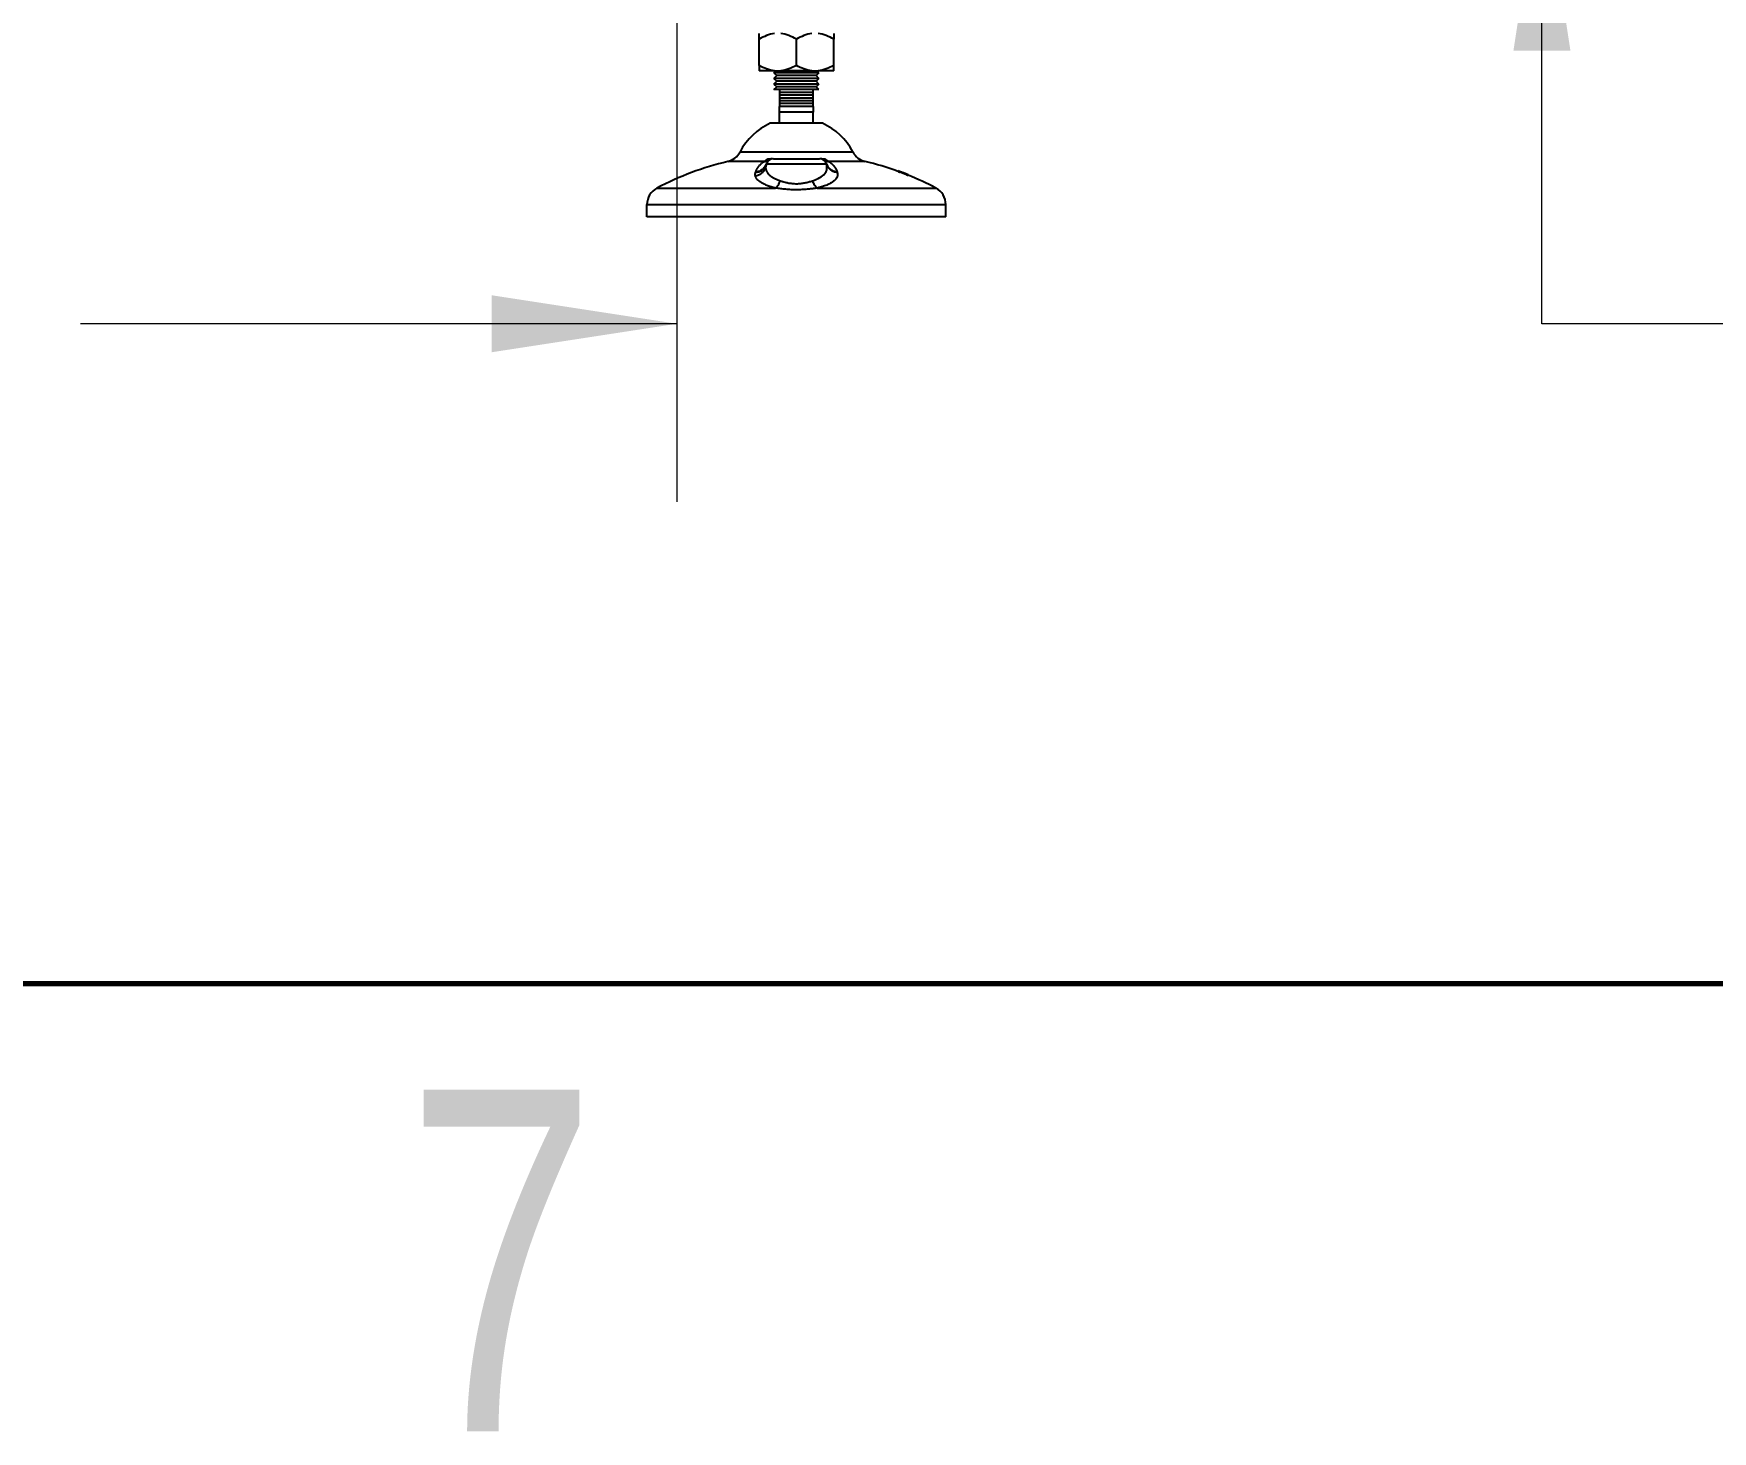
# Model space of a CAD drawing. Header units: millimetres. Extents: x 2 to 418, y 2 to 295.
# Drawn here: x 76.59 to 106.55, y 2.02 to 26.96 of the extents above; entities that cross this region are included whole.
import ezdxf

# ---------------------------------------------------------------- set-up
doc = ezdxf.new("R2010")
doc.units = ezdxf.units.MM
doc.styles.add('SLDTEXTSTYLE0', font='TXT', dxfattribs={"width": 0.75})
doc.dimstyles.new('SLDDIMSTYLE0', dxfattribs={"dimtxt": 3.175, "dimasz": 3.302, "dimexe": 0, "dimexo": 0.0625, "dimgap": 0.79375, "dimtad": 0, "dimtih": 1, "dimtoh": 1, "dimlfac": 15, "dimrnd": 1e-09, "dimzin": 4, "dimdsep": 46, "dimtxsty": 'SLDTEXTSTYLE0', "dimsah": 1, "dimcen": 0.09, "dimadec": 0, "dimazin": 1, "dimtfac": 1, "dimtmove": 0, "dimatfit": 0, "dimfxl": 0, "dimfrac": 2, "dimtolj": 1, "dimtzin": 12, "dimarcsym": 0})
doc.dimstyles.new('SLDDIMSTYLE1', dxfattribs={"dimtxt": 3.175, "dimasz": 3.302, "dimexe": 0, "dimexo": 0.0625, "dimgap": 0.79375, "dimtad": 0, "dimtih": 1, "dimtoh": 1, "dimlfac": 15, "dimrnd": 1e-09, "dimzin": 4, "dimdsep": 46, "dimtxsty": 'SLDTEXTSTYLE0', "dimsah": 1, "dimcen": 0.09, "dimadec": 0, "dimazin": 1, "dimtfac": 1, "dimtofl": 0, "dimtmove": 0, "dimatfit": 3, "dimfxl": 0, "dimfrac": 2, "dimtolj": 1, "dimtzin": 12, "dimarcsym": 0})

# ---------------------------------------------------------------- blocks, each defined once
blk = doc.blocks.new('_D_3')
at = {"color": 7, "linetype": 'Continuous', "lineweight": 0}
for p, q in [((52.471, 27.353), (52.471, 18.604)), ((88.071, 27.353), (88.071, 18.604)), ((52.471, 21.779), (64.523, 21.779)), ((88.071, 21.779), (77.426, 21.779))]:
    blk.add_line(p, q, dxfattribs=at)
at = {"color": 7, "linetype": 'Continuous', "lineweight": 18}
for points in [[(52.471, 21.779), (55.773, 21.271), (55.773, 22.287)], [(88.071, 21.779), (84.769, 22.287), (84.769, 21.271)]]:
    blk.add_solid(points, dxfattribs=at)
at = {"color": 7, "linetype": 'Continuous', "lineweight": 18, "insert": (64.523, 23.352), "char_height": 3.175, "attachment_point": 1, "style": 'SLDTEXTSTYLE0'}
blk.add_mtext('534.00', dxfattribs=at)
blk = doc.blocks.new('_D_5')
at = {"color": 7, "linetype": 'Continuous', "lineweight": 0}
for p, q in [((103.509, 33.956), (103.509, 40.306)), ((89.341, 33.956), (106.684, 33.956)), ((89.341, 29.956), (106.684, 29.956)), ((103.509, 21.779), (103.509, 29.956)), ((109.859, 21.779), (103.509, 21.779))]:
    blk.add_line(p, q, dxfattribs=at)
at = {"color": 7, "linetype": 'Continuous', "lineweight": 18}
for points in [[(103.509, 33.956), (104.017, 37.258), (103.001, 37.258)], [(103.509, 29.956), (103.001, 26.654), (104.017, 26.654)]]:
    blk.add_solid(points, dxfattribs=at)
at = {"color": 7, "linetype": 'Continuous', "lineweight": 18, "insert": (109.859, 23.352), "char_height": 3.175, "attachment_point": 1, "style": 'SLDTEXTSTYLE0'}
blk.add_mtext('60.00', dxfattribs=at)

msp = doc.modelspace()

# ---------------------------------------------------------------- linework, layer by layer
at = {"color": 7, "linetype": 'Continuous', "lineweight": 25}
for p, q in [((89.53767, 26.38924), (89.53767, 26.8559)), ((90.20434, 26.38924), (90.20434, 26.8559)), ((90.871, 26.38924), (90.871, 26.8559)), ((89.81496, 26.28924), (89.53767, 26.28924)), ((89.80434, 26.2559), (89.83767, 26.28924)), ((90.60434, 26.2559), (89.80434, 26.2559)), ((89.80434, 26.2559), (89.85434, 26.2059)), ((89.80434, 26.1559), (89.85434, 26.2059)), ((89.80434, 26.1559), (89.85434, 26.1059)), ((90.60434, 26.1559), (89.80434, 26.1559)), ((89.80434, 26.0559), (89.85434, 26.1059)), ((89.81496, 26.28924), (89.92705, 26.28924)), ((90.55434, 26.2059), (89.85434, 26.2059)), ((90.55434, 26.1059), (89.85434, 26.1059)), ((90.48162, 26.28924), (89.92705, 26.28924)), ((90.48162, 26.28924), (90.59371, 26.28924)), ((90.60434, 26.2559), (90.55434, 26.2059)), ((90.60434, 26.1559), (90.55434, 26.2059)), ((90.60434, 26.1559), (90.55434, 26.1059)), ((90.60434, 26.0559), (90.55434, 26.1059)), ((90.60434, 26.2559), (90.571, 26.28924)), ((90.871, 26.28924), (90.59371, 26.28924)), ((90.60434, 26.0559), (89.80434, 26.0559)), ((89.80434, 26.0559), (89.85434, 26.0059)), ((89.80434, 25.9559), (89.85434, 26.0059)), ((89.90434, 25.9559), (89.80434, 25.9559)), ((90.55434, 26.0059), (89.85434, 26.0059)), ((90.50434, 25.9559), (89.90434, 25.9559)), ((90.50434, 25.9059), (89.90434, 25.9059)), ((90.50434, 25.8559), (89.90434, 25.8559)), ((90.50434, 25.8059), (89.90434, 25.8059)), ((90.60434, 25.9559), (90.50434, 25.9559)), ((90.60434, 26.0559), (90.55434, 26.0059)), ((90.60434, 25.9559), (90.55434, 26.0059)), ((90.50434, 25.7559), (89.90434, 25.7559)), ((90.50434, 25.7059), (89.90434, 25.7059)), ((90.50434, 25.65593), (89.90434, 25.65593)), ((90.50434, 25.5559), (89.90434, 25.5559)), ((89.90434, 25.3559), (89.90434, 25.5559)), ((90.50434, 25.3559), (90.50434, 25.5559)), ((90.671, 25.3559), (89.73767, 25.3559)), ((89.62546, 24.6731), (88.97853, 24.6731)), ((89.19792, 24.84424), (91.21075, 24.84424)), ((89.66161, 24.61236), (89.65237, 24.59241)), ((89.66363, 24.61889), (89.66261, 24.61131)), ((89.66837, 24.63265), (89.66363, 24.61889)), ((89.66837, 24.63265), (90.7403, 24.63265)), ((89.79444, 24.72257), (90.61423, 24.72257)), ((90.74504, 24.61889), (90.7403, 24.63265)), ((90.74757, 24.57819), (90.74504, 24.61889)), ((90.75766, 24.59474), (90.74504, 24.61889)), ((91.43014, 24.6731), (90.78321, 24.6731)), ((89.47493, 24.47638), (89.47946, 24.48956)), ((90.92921, 24.48956), (90.93375, 24.47638)), ((92.01816, 24.50237), (92.01816, 24.50506)), ((92.01816, 24.50237), (92.01816, 24.49528)), ((92.04799, 24.48342), (92.04799, 24.49053)), ((92.05445, 24.49097), (92.05445, 24.48973)), ((92.06068, 24.48755), (92.06068, 24.48792)), ((92.09046, 24.4756), (92.09046, 24.47919)), ((92.1259, 24.46603), (92.1259, 24.46483)), ((92.12961, 24.46062), (92.12961, 24.46129)), ((92.12962, 24.46109), (92.12962, 24.46062)), ((92.14171, 24.4564), (92.1417, 24.45657)), ((92.14171, 24.4564), (92.14171, 24.45592)), ((92.15248, 24.45441), (92.15248, 24.4543)), ((92.15588, 24.45086), (92.15588, 24.45038)), ((92.15855, 24.45132), (92.15855, 24.45103)), ((92.16191, 24.45079), (92.16191, 24.45378)), ((92.16523, 24.44945), (92.16523, 24.44925)), ((92.16525, 24.44937), (92.16525, 24.44925)), ((92.16827, 24.44459), (92.16827, 24.43742)), ((92.17375, 24.44598), (92.17375, 24.44585)), ((92.17379, 24.44563), (92.17379, 24.44501)), ((92.17389, 24.44374), (92.17389, 24.44327)), ((92.1981, 24.43638), (92.1981, 24.43366)), ((92.1981, 24.42647), (92.1981, 24.43366)), ((87.71545, 24.19952), (89.8332, 24.19952)), ((90.57547, 24.19952), (92.69322, 24.19952)), ((87.53767, 23.68924), (87.53767, 23.90471)), ((87.53767, 23.90471), (92.871, 23.90471)), ((92.871, 23.68924), (87.53767, 23.68924)), ((92.871, 23.68924), (92.871, 23.90471))]:
    msp.add_line(p, q, dxfattribs=at)
at = {"color": 8, "linetype": 'Continuous', "lineweight": 25}
for p, q in [((89.66261, 24.61131), (89.65548, 24.55831)), ((92.06594, 24.48566), (92.06594, 24.48484)), ((92.0831, 24.47959), (92.0831, 24.47919)), ((92.08613, 24.47768), (92.08613, 24.47721)), ((92.13467, 24.4599), (92.13467, 24.45953)), ((92.15587, 24.45038), (92.15587, 24.45112))]:
    msp.add_line(p, q, dxfattribs=at)
at = {"color": 7, "linetype": 'Continuous', "lineweight": 70}
msp.add_line((410, 10), (10, 10), dxfattribs=at)
at = {"color": 7, "linetype": 'Continuous', "lineweight": 25}
for centre, radius, start, end in [((90.20434, 24.32311), 1.13333, 114.315739, 152.624647), ((90.20434, 24.32311), 1.13333, 27.375353, 65.684261), ((90.20434, 19.48255), 5.33333, 103.287577, 117.818139), ((88.90192, 24.99751), 0.33333, 283.287577, 332.624647), ((89.45948, 24.69303), 0.2172, 274.078589, 340.041945), ((89.79444, 24.58924), 0.13333, 90, 161), ((90.61423, 24.58924), 0.13333, 19, 90), ((91.50675, 24.99751), 0.33333, 207.375353, 256.712423), ((90.20434, 19.48255), 5.33333, 70.117463, 76.712423), ((90.20434, 19.48255), 5.34, 69.865168, 70.14333), ((90.20433, 19.48255), 5.33999, 69.690686, 69.86513), ((92.04234, 24.49607), 0.000221, 0.796548, 33.612035), ((90.20438, 19.48255), 5.33988, 69.690344, 69.864805), ((90.45881, 20.25722), 4.52461, 69.000816, 69.510162), ((92.0176, 24.49394), 0.02507, 3.097707, 3.739413), ((90.37924, 20.0448), 4.75119, 69.223933, 69.506604), ((90.43583, 20.01613), 4.75834, 69.983453, 70.264037), ((91.97672, 24.49193), 0.066, 2.292439, 2.630844), ((90.53277, 20.24713), 4.50783, 69.922736, 70.430479), ((90.20434, 19.48255), 5.33657, 68.406795, 69.78918), ((90.20434, 19.48255), 5.3299, 68.378409, 69.762778), ((90.20434, 19.48255), 5.33999, 69.183419, 69.690739), ((92.05778, 24.49056), 0.000011, 37.517232, 66.665805), ((90.20434, 19.48255), 5.34, 68.076798, 69.690738), ((92.05703, 24.49033), 0.000803, 8.796426, 14.275549), ((90.20436, 19.48255), 5.33995, 69.183264, 69.690547), ((92.05732, 24.48892), 0.00329, 6.299772, 8.558076), ((91.97813, 24.48408), 0.08263, 2.400196, 2.66303), ((90.20443, 19.48255), 5.33914, 69.179796, 69.431358), ((90.20446, 19.48255), 5.33885, 69.178749, 69.430278), ((92.07021, 24.47992), 0.01196, 4.628458, 5.671096), ((91.93152, 24.47365), 0.15079, 1.90331, 2.086081), ((92.10196, 24.4739), 0.000113, 10.991268, 33.556395), ((92.06301, 24.47076), 0.03921, 2.899914, 3.348787), ((92.11347, 24.46909), 0.000769, 9.324825, 15.593448), ((90.34443, 19.83499), 4.96073, 68.748332, 69.098848), ((90.33023, 19.83509), 4.96566, 68.206712, 68.944796), ((92.08456, 24.46638), 0.0298, 3.507686, 4.075581), ((90.20444, 19.48255), 5.33921, 68.531308, 69.040898), ((90.20445, 19.48255), 5.33894, 68.354022, 69.039677), ((91.9899, 24.46196), 0.12456, 2.078552, 2.436977), ((90.20452, 19.48255), 5.33733, 68.34713, 69.033022), ((92.04627, 24.45657), 0.08347, 3.107018, 3.245304), ((90.20448, 19.48255), 5.33779, 68.719942, 68.85913), ((90.2992, 19.74327), 5.06255, 68.526102, 68.749351), ((90.29947, 19.71304), 5.09065, 68.653839, 68.875219), ((92.15152, 24.45427), 0.000972, 7.843952, 10.877298), ((92.04919, 24.44648), 0.10678, 2.349502, 2.491324), ((90.2045, 19.48255), 5.33778, 68.349017, 68.556831), ((90.2044, 19.48255), 5.33954, 68.356424, 68.532501), ((92.14042, 24.45018), 0.01817, 3.600509, 4.695582), ((92.16447, 24.44924), 0.000786, 9.222308, 15.798508), ((90.30102, 19.71681), 5.08657, 68.397344, 68.500319), ((90.29816, 19.7406), 5.06542, 68.267505, 68.371036), ((92.17072, 24.44548), 0.00307, 6.767364, 9.36613), ((92.14836, 24.44376), 0.0255, 2.768097, 4.210505), ((92.02308, 24.43827), 0.15091, 1.89766, 2.080799), ((90.20434, 19.48255), 5.33333, 62.181861, 68.047971), ((87.871, 23.90471), 0.33333, 117.818139, 180), ((92.53767, 23.90471), 0.33333, 0, 62.181861)]:
    msp.add_arc(centre, radius, start, end, dxfattribs=at)
for points, knots in [([(89.81496, 26.9559), (89.76603, 26.95045), (89.71874, 26.93809), (89.62652, 26.90348), (89.58143, 26.88117), (89.53767, 26.8559)], [0, 0, 0, 0, 0.5, 0.5, 1, 1, 1, 1]), ([(89.53767, 26.8559), (89.53767, 26.88123), (89.53767, 26.90337), (89.53767, 26.93797), (89.53767, 26.95041), (89.53767, 26.9559)], [0, 0, 0, 0, 0.5, 0.5, 1, 1, 1, 1]), ([(90.20434, 26.8559), (90.16046, 26.88123), (90.11573, 26.90337), (90.02364, 26.93797), (89.97628, 26.95041), (89.92705, 26.9559)], [0, 0, 0, 0, 0.5, 0.5, 1, 1, 1, 1]), ([(90.48162, 26.9559), (90.4327, 26.95045), (90.38541, 26.93809), (90.29319, 26.90348), (90.2481, 26.88117), (90.20434, 26.8559)], [0, 0, 0, 0, 0.5, 0.5, 1, 1, 1, 1]), ([(90.871, 26.8559), (90.82713, 26.88123), (90.78239, 26.90337), (90.69031, 26.93797), (90.64295, 26.95041), (90.59371, 26.9559)], [0, 0, 0, 0, 0.5, 0.5, 1, 1, 1, 1]), ([(90.871, 26.9559), (90.871, 26.95045), (90.871, 26.93809), (90.871, 26.90348), (90.871, 26.88117), (90.871, 26.8559)], [0, 0, 0, 0, 0.5, 0.5, 1, 1, 1, 1]), ([(89.81496, 26.28924), (89.76603, 26.2947), (89.71874, 26.30706), (89.62652, 26.34166), (89.58143, 26.36397), (89.53767, 26.38924)], [0, 0, 0, 0, 0.5, 0.5, 1, 1, 1, 1]), ([(89.53767, 26.38924), (89.53767, 26.36391), (89.53767, 26.34178), (89.53767, 26.30717), (89.53767, 26.29473), (89.53767, 26.28924)], [0, 0, 0, 0, 0.5, 0.5, 1, 1, 1, 1]), ([(90.20434, 26.38924), (90.16046, 26.36391), (90.11573, 26.34178), (90.02364, 26.30717), (89.97628, 26.29473), (89.92705, 26.28924)], [0, 0, 0, 0, 0.5, 0.5, 1, 1, 1, 1]), ([(90.48162, 26.28924), (90.4327, 26.2947), (90.38541, 26.30706), (90.29319, 26.34166), (90.2481, 26.36397), (90.20434, 26.38924)], [0, 0, 0, 0, 0.5, 0.5, 1, 1, 1, 1]), ([(90.871, 26.38924), (90.82713, 26.36391), (90.78239, 26.34178), (90.69031, 26.30717), (90.64295, 26.29473), (90.59371, 26.28924)], [0, 0, 0, 0, 0.5, 0.5, 1, 1, 1, 1]), ([(90.871, 26.28924), (90.871, 26.2947), (90.871, 26.30706), (90.871, 26.34166), (90.871, 26.36397), (90.871, 26.38924)], [0, 0, 0, 0, 0.5, 0.5, 1, 1, 1, 1]), ([(89.47946, 24.48956), (89.48108, 24.49408), (89.48431, 24.50312), (89.4898, 24.51633), (89.49578, 24.52929), (89.50227, 24.54196), (89.50928, 24.55434), (89.5168, 24.56645), (89.52485, 24.57828), (89.5364, 24.59388), (89.55207, 24.61251), (89.57123, 24.6318), (89.58976, 24.64785), (89.60692, 24.66105), (89.61942, 24.66917), (89.62546, 24.6731)], [0, 0, 0, 0, 0.062905977, 0.125674236, 0.188313524, 0.250832697, 0.313240715, 0.37554663, 0.437759581, 0.499888784, 0.627239897, 0.749300526, 0.838403674, 0.921946569, 1, 1, 1, 1]), ([(89.47946, 24.48956), (89.49982, 24.49144), (89.5414, 24.50061), (89.59885, 24.53195), (89.64366, 24.57806), (89.66207, 24.61434), (89.66837, 24.63265)], [-0.0000061, -0.0000061, -0.0000061, -0.0000061, 0.24998628, 0.49999086, 0.74999543, 0.99999843, 0.99999843, 0.99999843, 0.99999843]), ([(89.62546, 24.6731), (89.62747, 24.67421), (89.63146, 24.67641), (89.63768, 24.68037), (89.644, 24.68473), (89.65041, 24.68953), (89.6569, 24.69471), (89.66346, 24.70025), (89.67007, 24.70609), (89.67457, 24.71027), (89.6768, 24.71234)], [0, 0, 0, 0, 0.1318578, 0.26160607, 0.38932112, 0.51507811, 0.63895125, 0.76101402, 0.88133938, 1, 1, 1, 1]), ([(89.62546, 24.6731), (89.64286, 24.67355), (89.66027, 24.67625), (89.69354, 24.68614), (89.70938, 24.69331), (89.72378, 24.70231)], [0, 0, 0, 0, 0.5, 0.5, 1, 1, 1, 1]), ([(89.72378, 24.70231), (89.70938, 24.69331), (89.69354, 24.68614), (89.66027, 24.67625), (89.64286, 24.67355), (89.62546, 24.6731)], [0, 0, 0, 0, 0.5, 0.5, 1, 1, 1, 1]), ([(89.77889, 24.72258), (89.77834, 24.72257), (89.77708, 24.72256), (89.77419, 24.72244), (89.76839, 24.72198), (89.75956, 24.72086), (89.74829, 24.71908), (89.73595, 24.71705), (89.72256, 24.71513), (89.70852, 24.71363), (89.69334, 24.71258), (89.68258, 24.71243), (89.6768, 24.71234)], [0, 0, 0, 0, 0.027337305, 0.06268844, 0.125259595, 0.250154071, 0.374660271, 0.499429661, 0.624645678, 0.749709673, 0.865482552, 1, 1, 1, 1]), ([(90.73187, 24.71234), (90.72886, 24.71237), (90.72303, 24.71241), (90.71484, 24.71272), (90.70741, 24.71314), (90.69733, 24.71392), (90.6856, 24.71524), (90.67235, 24.7171), (90.66037, 24.71908), (90.6491, 24.72086), (90.64027, 24.72198), (90.63447, 24.72244), (90.63158, 24.72256), (90.63033, 24.72257), (90.62978, 24.72258)], [0, 0, 0, 0, 0.06969599, 0.13474742, 0.19514036, 0.25088676, 0.3871564, 0.50049587, 0.62550932, 0.75011609, 0.87486964, 0.93738116, 0.9726893, 1, 1, 1, 1]), ([(90.78321, 24.6731), (90.76581, 24.67355), (90.7484, 24.67625), (90.71513, 24.68614), (90.69929, 24.69331), (90.68489, 24.70231)], [0, 0, 0, 0, 0.5, 0.5, 1, 1, 1, 1]), ([(90.68489, 24.70231), (90.69929, 24.69331), (90.71513, 24.68614), (90.7484, 24.67625), (90.76581, 24.67355), (90.78321, 24.6731)], [0, 0, 0, 0, 0.5, 0.5, 1, 1, 1, 1]), ([(90.73187, 24.71234), (90.73442, 24.70998), (90.73957, 24.7052), (90.74711, 24.69861), (90.75458, 24.69241), (90.76196, 24.68671), (90.76921, 24.68154), (90.77635, 24.6769), (90.78091, 24.67437), (90.78321, 24.6731)], [0, 0, 0, 0, 0.13574668, 0.27368115, 0.41391198, 0.55654831, 0.70170034, 0.84947972, 1, 1, 1, 1]), ([(90.7403, 24.63265), (90.7466, 24.61434), (90.76501, 24.57806), (90.80983, 24.53195), (90.86727, 24.50061), (90.90885, 24.49144), (90.92921, 24.48956)], [0, 0, 0, 0, 0.250003001, 0.500007573, 0.750012145, 0.999998429, 0.999998429, 0.999998429, 0.999998429]), ([(90.78321, 24.6731), (90.78683, 24.67079), (90.79421, 24.66607), (90.80472, 24.65863), (90.81511, 24.65074), (90.82532, 24.64234), (90.83941, 24.6298), (90.85661, 24.61252), (90.87539, 24.59016), (90.89215, 24.56657), (90.90665, 24.54205), (90.91924, 24.51648), (90.92588, 24.49854), (90.92921, 24.48956)], [0, 0, 0, 0, 0.04617847, 0.09432223, 0.1444485, 0.19657253, 0.25070788, 0.37276423, 0.50012112, 0.62445881, 0.7491696, 0.87432624, 1, 1, 1, 1]), ([(89.4719, 24.41833), (89.47131, 24.4211), (89.47014, 24.42665), (89.46924, 24.43496), (89.46897, 24.44326), (89.4694, 24.45156), (89.47052, 24.45984), (89.47229, 24.46813), (89.47404, 24.47362), (89.47492, 24.47638)], [0, 0, 0, 0, 0.14261681, 0.28512839, 0.42764506, 0.57027817, 0.7131399, 0.8563429, 1, 1, 1, 1]), ([(89.4719, 24.41833), (89.49112, 24.42139), (89.51066, 24.42684), (89.54837, 24.44273), (89.5665, 24.45317), (89.5993, 24.47818), (89.61395, 24.49273), (89.6384, 24.52424), (89.64821, 24.54117), (89.65548, 24.55831)], [0, 0, 0, 0, 0.25, 0.25, 0.5, 0.5, 0.75, 0.75, 1, 1, 1, 1]), ([(89.8332, 24.19952), (89.82676, 24.20104), (89.81389, 24.20406), (89.79508, 24.20888), (89.77664, 24.21389), (89.75861, 24.21912), (89.74097, 24.22456), (89.72373, 24.23021), (89.70688, 24.23609), (89.6746, 24.24802), (89.62979, 24.2672), (89.57913, 24.29484), (89.53731, 24.32423), (89.5106, 24.34974), (89.494, 24.37058), (89.48406, 24.38635), (89.47639, 24.40228), (89.4734, 24.41297), (89.4719, 24.41833)], [0, 0, 0, 0, 0.03103019, 0.0620745, 0.09316612, 0.12433804, 0.15562292, 0.18705301, 0.2186601, 0.25047541, 0.37442055, 0.50038859, 0.62445424, 0.74992022, 0.81220144, 0.87452156, 0.93706049, 1, 1, 1, 1]), ([(89.65548, 24.55831), (89.65569, 24.55593), (89.65623, 24.54986), (89.65805, 24.53878), (89.66182, 24.52385), (89.66781, 24.50787), (89.67903, 24.48528), (89.69696, 24.45938), (89.72707, 24.42837), (89.76323, 24.40028), (89.80052, 24.37789), (89.83322, 24.36163), (89.86003, 24.34995), (89.88752, 24.33931), (89.90677, 24.33302), (89.91624, 24.32993)], [0, 0, 0, 0, 0.02661821, 0.06807233, 0.12459046, 0.1955226, 0.2502858, 0.38499594, 0.50069894, 0.63146538, 0.75088133, 0.81594922, 0.8791709, 0.94052628, 1, 1, 1, 1]), ([(89.8332, 24.19952), (89.84111, 24.20583), (89.85706, 24.22124), (89.87989, 24.25208), (89.90022, 24.28902), (89.91137, 24.31616), (89.91624, 24.32993)], [-0.00000178, -0.00000178, -0.00000178, -0.00000178, 0.24999998, 0.49999999, 0.74999999, 0.99999825, 0.99999825, 0.99999825, 0.99999825]), ([(89.91624, 24.32993), (89.92152, 24.32828), (89.93161, 24.32514), (89.94633, 24.32072), (89.95973, 24.3168), (89.97177, 24.31338), (89.99138, 24.30799), (90.0183, 24.30115), (90.06623, 24.29061), (90.1279, 24.28081), (90.20516, 24.27656), (90.28239, 24.28099), (90.34384, 24.29089), (90.39146, 24.3014), (90.4243, 24.30977), (90.45854, 24.31948), (90.48003, 24.3261), (90.49243, 24.32993)], [0, 0, 0, 0, 0.03104461, 0.05923309, 0.08454585, 0.10696558, 0.12647727, 0.19284662, 0.25212485, 0.37697616, 0.50146467, 0.62552214, 0.75043378, 0.80930853, 0.8746644, 0.92769788, 1, 1, 1, 1]), ([(90.57547, 24.19952), (90.55964, 24.21215), (90.52749, 24.24893), (90.50217, 24.30239), (90.49243, 24.32993)], [-0.00000178, -0.00000178, -0.00000178, -0.00000178, 0.49999645, 1.00000191, 1.00000191, 1.00000191, 1.00000191]), ([(90.93375, 24.47638), (90.93459, 24.47376), (90.93626, 24.46855), (90.938, 24.46071), (90.93916, 24.45287), (90.9397, 24.44504), (90.93962, 24.43722), (90.93893, 24.4294), (90.93764, 24.42159), (90.93574, 24.41379), (90.93325, 24.406), (90.92595, 24.38767), (90.90805, 24.35914), (90.87523, 24.3277), (90.84209, 24.30365), (90.81356, 24.2861), (90.78173, 24.26928), (90.74653, 24.25325), (90.70838, 24.23818), (90.67163, 24.22564), (90.6376, 24.2154), (90.60717, 24.20708), (90.58602, 24.20204), (90.57547, 24.19952)], [0, 0, 0, 0, 0.02532262, 0.05052416, 0.07562214, 0.10063418, 0.12557788, 0.15047088, 0.17533072, 0.20017487, 0.22502065, 0.24988523, 0.37592377, 0.49978876, 0.56263125, 0.62491928, 0.68768397, 0.74996158, 0.81252318, 0.87439203, 0.91660495, 0.95843407, 1, 1, 1, 1]), ([(92.01816, 24.50237), (92.01823, 24.5023), (92.01835, 24.50217), (92.01939, 24.50165), (92.02107, 24.50091), (92.02344, 24.49993), (92.028, 24.49809), (92.03607, 24.49495), (92.04395, 24.49203), (92.04799, 24.49053)], [0, 0, 0, 0, 0.09031318, 0.17890397, 0.26857315, 0.3620243, 0.46165329, 0.72395146, 1, 1, 1, 1]), ([(92.01816, 24.50237), (92.01823, 24.5023), (92.01835, 24.50217), (92.01939, 24.50165), (92.02107, 24.50091), (92.02344, 24.49993), (92.028, 24.49809), (92.03607, 24.49495), (92.04395, 24.49203), (92.04799, 24.49053)], [0, 0, 0, 0, 0.09031318, 0.17890397, 0.26857315, 0.3620243, 0.46165329, 0.72395146, 1, 1, 1, 1]), ([(92.01816, 24.49528), (92.01822, 24.49521), (92.01834, 24.49508), (92.01933, 24.49458), (92.02093, 24.49387), (92.02321, 24.49292), (92.02661, 24.49155), (92.03168, 24.48954), (92.03907, 24.48671), (92.04484, 24.48458), (92.04799, 24.48342)], [0, 0, 0, 0, 0.08478019, 0.17137344, 0.26094844, 0.35455136, 0.45307221, 0.6036062, 0.78429483, 1, 1, 1, 1]), ([(92.04117, 24.49637), (92.04122, 24.49637), (92.04132, 24.49636), (92.04227, 24.49606), (92.04384, 24.49551), (92.04682, 24.49445), (92.05251, 24.49238), (92.05774, 24.49045), (92.06057, 24.48941)], [0, 0, 0, 0, 0.13660039, 0.26054905, 0.37638801, 0.48963939, 0.72322235, 1, 1, 1, 1]), ([(92.06087, 24.48885), (92.0594, 24.4894), (92.05659, 24.49044), (92.05262, 24.49192), (92.04913, 24.49323), (92.04536, 24.49467), (92.0418, 24.49604), (92.04139, 24.49626), (92.04117, 24.49637)], [0, 0, 0, 0, 0.14601205, 0.2791614, 0.40408935, 0.52637679, 0.7558687, 1, 1, 1, 1]), ([(92.04127, 24.49453), (92.04133, 24.49455), (92.04142, 24.4946), (92.04237, 24.49436), (92.04394, 24.49388), (92.04693, 24.49289), (92.05262, 24.49088), (92.05784, 24.48896), (92.06068, 24.48792)], [0, 0, 0, 0, 0.136838952, 0.260882689, 0.376708101, 0.48989376, 0.723176279, 1, 1, 1, 1]), ([(92.06097, 24.48666), (92.0595, 24.48721), (92.05669, 24.48825), (92.05272, 24.48975), (92.04923, 24.4911), (92.04546, 24.49259), (92.04191, 24.49406), (92.04149, 24.49437), (92.04127, 24.49453)], [0, 0, 0, 0, 0.14579469, 0.27888398, 0.40388275, 0.52632385, 0.75601505, 1, 1, 1, 1]), ([(92.05434, 24.49152), (92.05438, 24.4915), (92.05446, 24.49146), (92.05523, 24.49115), (92.05659, 24.49063), (92.05775, 24.4902), (92.05835, 24.48998)], [0, 0, 0, 0, 0.27919531, 0.52208027, 0.75476363, 1, 1, 1, 1]), ([(92.05584, 24.49102), (92.05554, 24.49112), (92.05493, 24.49134), (92.05443, 24.49151), (92.05437, 24.49152), (92.05434, 24.49152)], [0, 0, 0, 0, 0.31849188, 0.64432137, 1, 1, 1, 1]), ([(92.05594, 24.48925), (92.05564, 24.48935), (92.05503, 24.48955), (92.05453, 24.48969), (92.05448, 24.48968), (92.05445, 24.48968)], [0, 0, 0, 0, 0.31799282, 0.64369285, 1, 1, 1, 1]), ([(92.05445, 24.48968), (92.05449, 24.48964), (92.05456, 24.48957), (92.05534, 24.48923), (92.05669, 24.48869), (92.05786, 24.48826), (92.05846, 24.48803)], [0, 0, 0, 0, 0.27913153, 0.52217796, 0.75494469, 1, 1, 1, 1]), ([(92.06059, 24.48928), (92.05965, 24.48962), (92.05785, 24.49029), (92.05649, 24.49078), (92.05584, 24.49102)], [0, 0, 0, 0, 0.5210968, 1, 1, 1, 1]), ([(92.06069, 24.48754), (92.05976, 24.48789), (92.05796, 24.48856), (92.05659, 24.48903), (92.05594, 24.48925)], [0, 0, 0, 0, 0.52149996, 1, 1, 1, 1]), ([(92.05835, 24.48998), (92.05872, 24.48984), (92.05945, 24.48957), (92.06046, 24.48921), (92.06141, 24.48887), (92.06229, 24.48855), (92.06337, 24.48818), (92.06442, 24.48784), (92.06535, 24.48752), (92.06584, 24.48735)], [0, 0, 0, 0, 0.06933043, 0.13891507, 0.214385, 0.31851927, 0.45015756, 0.7089234, 1, 1, 1, 1]), ([(92.05846, 24.48803), (92.05882, 24.4879), (92.05955, 24.48763), (92.06056, 24.48728), (92.06151, 24.48695), (92.0624, 24.48667), (92.06347, 24.48635), (92.06452, 24.48606), (92.06545, 24.4858), (92.06594, 24.48566)], [0, 0, 0, 0, 0.06938616, 0.13893242, 0.21433155, 0.31840059, 0.45004544, 0.70877466, 1, 1, 1, 1]), ([(92.07811, 24.48265), (92.07763, 24.48281), (92.07687, 24.48307), (92.07526, 24.48361), (92.07263, 24.48454), (92.06717, 24.48652), (92.06304, 24.48805), (92.06087, 24.48885)], [0, 0, 0, 0, 0.16157485, 0.25942033, 0.51001243, 0.74167119, 1, 1, 1, 1]), ([(92.07821, 24.48074), (92.07773, 24.48088), (92.07697, 24.4811), (92.07536, 24.48157), (92.07273, 24.48242), (92.06726, 24.48434), (92.06315, 24.48586), (92.06097, 24.48666)], [0, 0, 0, 0, 0.16189411, 0.25947923, 0.51005543, 0.7414612, 1, 1, 1, 1]), ([(92.06584, 24.48735), (92.06638, 24.48716), (92.06741, 24.48681), (92.06965, 24.486), (92.07234, 24.48502), (92.07551, 24.48385), (92.07912, 24.4825), (92.08168, 24.48155), (92.083, 24.48105)], [0, 0, 0, 0, 0.18572552, 0.35407373, 0.51162365, 0.66633799, 0.82660263, 1, 1, 1, 1]), ([(92.06594, 24.48566), (92.06648, 24.4855), (92.06751, 24.48519), (92.06975, 24.48444), (92.07244, 24.48351), (92.07561, 24.48237), (92.07922, 24.48105), (92.08178, 24.48009), (92.0831, 24.47959)], [0, 0, 0, 0, 0.18569858, 0.35392204, 0.51132382, 0.66596052, 0.8263059, 1, 1, 1, 1]), ([(92.08493, 24.4802), (92.08443, 24.48038), (92.08349, 24.48074), (92.08227, 24.48119), (92.08138, 24.48151), (92.08049, 24.48183), (92.07942, 24.4822), (92.07861, 24.48247), (92.07811, 24.48265)], [0, 0, 0, 0, 0.11687074, 0.22146682, 0.325933, 0.45853189, 0.66320959, 1, 1, 1, 1]), ([(92.08504, 24.47848), (92.08454, 24.47866), (92.0836, 24.47902), (92.08238, 24.47945), (92.08148, 24.47975), (92.08059, 24.48004), (92.07953, 24.48036), (92.07871, 24.4806), (92.07821, 24.48074)], [0, 0, 0, 0, 0.11699508, 0.22138854, 0.32592449, 0.45850443, 0.66297984, 1, 1, 1, 1]), ([(92.10353, 24.47308), (92.10349, 24.47308), (92.1034, 24.47309), (92.1026, 24.47334), (92.1013, 24.4738), (92.09944, 24.47446), (92.09617, 24.47565), (92.09033, 24.47781), (92.08499, 24.47981), (92.08213, 24.48089)], [0, 0, 0, 0, 0.11062089, 0.21425591, 0.31388773, 0.4128615, 0.51458722, 0.74032884, 1, 1, 1, 1]), ([(92.10363, 24.47123), (92.1036, 24.47121), (92.10353, 24.47117), (92.10292, 24.47131), (92.10179, 24.47164), (92.09997, 24.47222), (92.09645, 24.47343), (92.09041, 24.4756), (92.08508, 24.47759), (92.08223, 24.47866)], [0, 0, 0, 0, 0.0915362, 0.18056687, 0.26888818, 0.39421199, 0.51461457, 0.74011047, 1, 1, 1, 1]), ([(92.083, 24.48105), (92.0846, 24.48045), (92.08764, 24.4793), (92.09192, 24.47768), (92.09562, 24.47626), (92.09953, 24.47475), (92.10297, 24.47339), (92.10334, 24.47319), (92.10353, 24.47308)], [0, 0, 0, 0, 0.14460785, 0.27563622, 0.39848392, 0.51964831, 0.74537151, 1, 1, 1, 1]), ([(92.0831, 24.47959), (92.0847, 24.47899), (92.08774, 24.47784), (92.09201, 24.4762), (92.09571, 24.47475), (92.09962, 24.47317), (92.10307, 24.47169), (92.10344, 24.47139), (92.10363, 24.47123)], [0, 0, 0, 0, 0.14419482, 0.27501229, 0.39779259, 0.51894366, 0.7452937, 1, 1, 1, 1]), ([(92.09036, 24.47809), (92.0903, 24.47812), (92.09018, 24.47818), (92.08897, 24.47866), (92.08711, 24.47937), (92.08568, 24.47991), (92.08493, 24.4802)], [0, 0, 0, 0, 0.27526715, 0.52255343, 0.74877674, 1, 1, 1, 1]), ([(92.09046, 24.47626), (92.0904, 24.47631), (92.09028, 24.4764), (92.08907, 24.47691), (92.08722, 24.47765), (92.08579, 24.47819), (92.08504, 24.47848)], [0, 0, 0, 0, 0.275120747, 0.52245887, 0.748930269, 1, 1, 1, 1]), ([(92.08603, 24.47964), (92.08669, 24.47939), (92.08797, 24.47892), (92.08941, 24.47839), (92.09025, 24.4781), (92.09032, 24.47809), (92.09036, 24.47809)], [0, 0, 0, 0, 0.24366445, 0.47050206, 0.71346638, 1, 1, 1, 1]), ([(92.08613, 24.47768), (92.0868, 24.47744), (92.08807, 24.47697), (92.08952, 24.47648), (92.09035, 24.47623), (92.09042, 24.47625), (92.09046, 24.47626)], [0, 0, 0, 0, 0.24346309, 0.46996299, 0.71290167, 1, 1, 1, 1]), ([(92.11435, 24.46726), (92.1144, 24.46727), (92.11451, 24.4673), (92.11551, 24.46701), (92.11716, 24.46645), (92.11949, 24.46563), (92.12247, 24.46454), (92.12612, 24.46317), (92.13025, 24.46161), (92.13319, 24.46047), (92.13467, 24.4599)], [0, 0, 0, 0, 0.11588514, 0.22462083, 0.33170378, 0.44287641, 0.56559321, 0.69766165, 0.84801349, 1, 1, 1, 1]), ([(92.12961, 24.46129), (92.12961, 24.46132), (92.12962, 24.46133), (92.12973, 24.46132), (92.12981, 24.4613), (92.12995, 24.46127), (92.1302, 24.46119), (92.13038, 24.46113), (92.13061, 24.46105), (92.1309, 24.46095), (92.13119, 24.46084), (92.13153, 24.46072), (92.1319, 24.46058), (92.13243, 24.46039), (92.133, 24.46017), (92.13358, 24.45995), (92.13417, 24.45972), (92.13476, 24.45949), (92.13535, 24.45926)], [0, 0, 0, 0, 0.000037950637, 0.000037950637, 0.000037950637, 0.000066913761, 0.000066913761, 0.000066913761, 0.000086954828, 0.000086954828, 0.000086954828, 0.000107037571, 0.000107037571, 0.000107037571, 0.000135472021, 0.000135472021, 0.000135472021, 0.000163975594, 0.000163975594, 0.000163975594, 0.000163975594]), ([(92.13467, 24.4599), (92.13628, 24.45927), (92.13934, 24.45808), (92.14363, 24.45639), (92.14736, 24.45489), (92.15139, 24.45324), (92.15523, 24.45159), (92.15565, 24.45128), (92.15587, 24.45112)], [0, 0, 0, 0, 0.15470466, 0.29345281, 0.41984208, 0.53859888, 0.76007595, 1, 1, 1, 1]), ([(92.1417, 24.45657), (92.1417, 24.45661), (92.14167, 24.45665), (92.14144, 24.45677), (92.14133, 24.45684), (92.14115, 24.45692), (92.14088, 24.45704), (92.14061, 24.45716), (92.14024, 24.45732), (92.13979, 24.4575), (92.13942, 24.45766), (92.13899, 24.45783), (92.13854, 24.45801), (92.1378, 24.45831), (92.13699, 24.45863), (92.13619, 24.45894), (92.13591, 24.45905), (92.13563, 24.45916), (92.13535, 24.45926)], [0, 0, 0, 0, 0.000052456127, 0.000052456127, 0.000052456127, 0.000079626372, 0.000079626372, 0.000079626372, 0.000107310139, 0.000107310139, 0.000107310139, 0.00013051511, 0.00013051511, 0.00013051511, 0.000169234553, 0.000169234553, 0.000169234553, 0.000182741828, 0.000182741828, 0.000182741828, 0.000182741828]), ([(92.16827, 24.44459), (92.16994, 24.44393), (92.1732, 24.44265), (92.17792, 24.44081), (92.18229, 24.43913), (92.18632, 24.43761), (92.19056, 24.43605), (92.19458, 24.43461), (92.19759, 24.43363), (92.19793, 24.43365), (92.1981, 24.43366)], [0, 0, 0, 0, 0.11623817, 0.22630321, 0.33249075, 0.43735117, 0.54353041, 0.7040424, 0.85194673, 1, 1, 1, 1]), ([(92.16827, 24.43742), (92.16984, 24.4368), (92.17286, 24.43561), (92.17717, 24.43393), (92.18105, 24.43244), (92.1845, 24.43113), (92.18751, 24.42999), (92.19108, 24.42867), (92.1947, 24.42739), (92.19757, 24.42646), (92.19792, 24.42647), (92.1981, 24.42647)], [0, 0, 0, 0, 0.10894599, 0.2100964, 0.304252, 0.39199899, 0.47379683, 0.55004219, 0.70857054, 0.85679753, 1, 1, 1, 1]), ([(90.57547, 24.19952), (90.56793, 24.19849), (90.55295, 24.19643), (90.53035, 24.19342), (90.50787, 24.19052), (90.48551, 24.18775), (90.46329, 24.18513), (90.44122, 24.18267), (90.41932, 24.18038), (90.37288, 24.17591), (90.30179, 24.17071), (90.20538, 24.16816), (90.10894, 24.1706), (90.03009, 24.1763), (89.96845, 24.18248), (89.92367, 24.18762), (89.87831, 24.19336), (89.84837, 24.19745), (89.8332, 24.19952)], [0, 0, 0, 0, 0.032189231, 0.063949763, 0.095281168, 0.126183484, 0.156657223, 0.186703387, 0.21632347, 0.245519478, 0.374040325, 0.498515228, 0.623395162, 0.751952118, 0.811430339, 0.872591841, 0.935447415, 1, 1, 1, 1])]:
    msp.add_open_spline(points, degree=3, knots=knots, dxfattribs=at)
for points in [[(89.90434, 25.9559), (89.90434, 25.93786), (89.90434, 25.92089), (89.90434, 25.9059)], [(89.90434, 25.9059), (89.90434, 25.89092), (89.90434, 25.87395), (89.90434, 25.8559)], [(89.90434, 25.8559), (89.90434, 25.83786), (89.90434, 25.82089), (89.90434, 25.8059)], [(89.90434, 25.8059), (89.90434, 25.79092), (89.90434, 25.77395), (89.90434, 25.7559)], [(90.50434, 25.9059), (90.50434, 25.92089), (90.50434, 25.93786), (90.50434, 25.9559)], [(90.50434, 25.8559), (90.50434, 25.87395), (90.50434, 25.89092), (90.50434, 25.9059)], [(90.50434, 25.8059), (90.50434, 25.82089), (90.50434, 25.83786), (90.50434, 25.8559)], [(90.50434, 25.7559), (90.50434, 25.77395), (90.50434, 25.79092), (90.50434, 25.8059)], [(89.90434, 25.7559), (89.90434, 25.73786), (89.90434, 25.72089), (89.90434, 25.7059)], [(89.90434, 25.7059), (89.90434, 25.69093), (89.90434, 25.67397), (89.90434, 25.65593)], [(89.90434, 25.5559), (89.90434, 25.58764), (89.90434, 25.62136), (89.90434, 25.65593)], [(90.50434, 25.7059), (90.50434, 25.72089), (90.50434, 25.73786), (90.50434, 25.7559)], [(90.50434, 25.65593), (90.50434, 25.67397), (90.50434, 25.69093), (90.50434, 25.7059)], [(90.50434, 25.65593), (90.50434, 25.62136), (90.50434, 25.58764), (90.50434, 25.5559)], [(92.08211, 24.4811), (92.08349, 24.48059), (92.08481, 24.48009), (92.08603, 24.47964)], [(92.08222, 24.47914), (92.08359, 24.47862), (92.08491, 24.47813), (92.08613, 24.47768)]]:
    msp.add_open_spline(points, degree=3, dxfattribs=at)
at = {"color": 8, "linetype": 'Continuous', "lineweight": 25}
for points, knots in [([(90.49243, 24.32993), (90.53851, 24.34755), (90.63105, 24.38294), (90.7146, 24.45659), (90.75545, 24.52334), (90.74953, 24.56452), (90.74757, 24.57819)], [0, 0, 0, 0, 0.28430767, 0.57094791, 0.85761626, 1, 1, 1, 1]), ([(90.93375, 24.47638), (90.91249, 24.47998), (90.86999, 24.48719), (90.8151, 24.51915), (90.77579, 24.55578), (90.76242, 24.58451), (90.75766, 24.59474)], [0, 0, 0, 0, 0.281455246, 0.562910492, 0.844365738, 1, 1, 1, 1])]:
    msp.add_open_spline(points, degree=3, knots=knots, dxfattribs=at)

# ---------------------------------------------------------------- texts
at = {"color": 7, "linetype": 'Continuous', "lineweight": 0, "insert": (84.93862, 8.11369), "char_height": 6.096, "attachment_point": 2, "style": 'SLDTEXTSTYLE0'}
msp.add_mtext('7', dxfattribs=at)

# ---------------------------------------------------------------- dimensions: what is measured, and where the dimension line sits
at = {"color": 7, "linetype": 'Continuous', "lineweight": 18}
dim = msp.add_linear_dim(base=(103.5087, 29.9559), p1=(88.071, 33.9559), p2=(88.071, 29.9559), angle=90, dimstyle='SLDDIMSTYLE0', dxfattribs=at)
dim.commit()
dim.dimension.update_dxf_attribs({"geometry": '_D_5', "text_midpoint": (103.5087, 21.77923), "dimtype": 160})
dim = msp.add_linear_dim(base=(52.471, 21.77923), p1=(88.071, 28.62257), p2=(52.471, 28.62257), dimstyle='SLDDIMSTYLE1', dxfattribs=at)
dim.commit()
dim.dimension.update_dxf_attribs({"geometry": '_D_3', "text_midpoint": (70.9749, 21.77923), "dimtype": 160})

doc.saveas('drawing.dxf')
